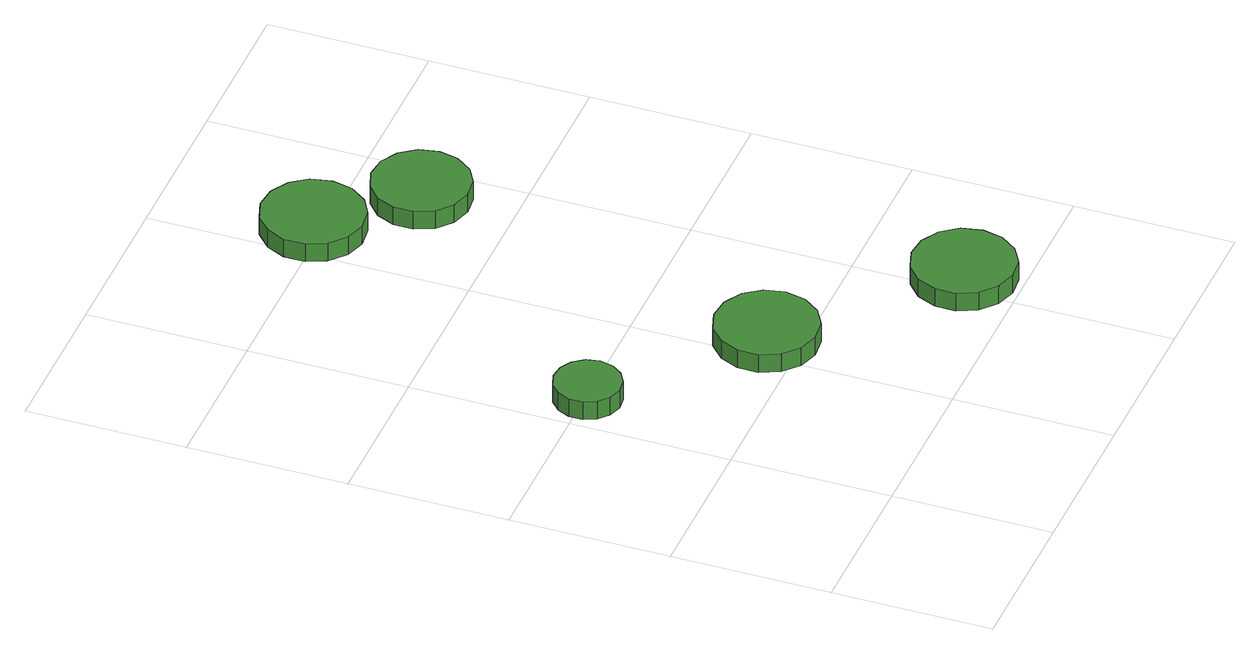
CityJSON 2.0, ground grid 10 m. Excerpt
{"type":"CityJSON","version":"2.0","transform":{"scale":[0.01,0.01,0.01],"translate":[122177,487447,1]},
"CityObjects":{
"tree1":{"type":"SolitaryVegetationObject","attributes":{"function":"something"},"geometry":[{"type":"MultiSurface","lod":"1","boundaries":[[[0,1,2,3,4,5,6,7,8,9,10,11,12,13,14]],[[15,16,17,18,19,20,21,22,23,24,25,26,27,28,29]],[[0,29,28,1]],[[1,28,27,2]],[[2,27,26,3]],[[3,26,25,4]],[[4,25,24,5]],[[5,24,23,6]],[[6,23,22,7]],[[7,22,21,8]],[[8,21,20,9]],[[9,20,19,10]],[[10,19,18,11]],[[11,18,17,12]],[[12,17,16,13]],[[13,16,15,14]],[[14,15,29,0]]]}]},
"tree2":{"type":"SolitaryVegetationObject","attributes":{"function":"something"},"geometry":[{"type":"MultiSurface","lod":"1","boundaries":[[[30,31,32,33,34,35,36,37,38,39,40,41,42,43,44]],[[45,46,47,48,49,50,51,52,53,54,55,56,57,58,59]],[[30,59,58,31]],[[31,58,57,32]],[[32,57,56,33]],[[33,56,55,34]],[[34,55,54,35]],[[35,54,53,36]],[[36,53,52,37]],[[37,52,51,38]],[[38,51,50,39]],[[39,50,49,40]],[[40,49,48,41]],[[41,48,47,42]],[[42,47,46,43]],[[43,46,45,44]],[[44,45,59,30]]]}]},
"tree3":{"type":"SolitaryVegetationObject","attributes":{"function":"something"},"geometry":[{"type":"MultiSurface","lod":"1","boundaries":[[[60,61,62,63,64,65,66,67,68,69,70,71,72,73,74]],[[75,76,77,78,79,80,81,82,83,84,85,86,87,88,89]],[[60,89,88,61]],[[61,88,87,62]],[[62,87,86,63]],[[63,86,85,64]],[[64,85,84,65]],[[65,84,83,66]],[[66,83,82,67]],[[67,82,81,68]],[[68,81,80,69]],[[69,80,79,70]],[[70,79,78,71]],[[71,78,77,72]],[[72,77,76,73]],[[73,76,75,74]],[[74,75,89,60]]]}]},
"tree4":{"type":"SolitaryVegetationObject","attributes":{"function":"something"},"geometry":[{"type":"MultiSurface","lod":"1","boundaries":[[[90,91,92,93,94,95,96,97,98,99,100,101,102,103,104]],[[105,106,107,108,109,110,111,112,113,114,115,116,117,118,119]],[[90,119,118,91]],[[91,118,117,92]],[[92,117,116,93]],[[93,116,115,94]],[[94,115,114,95]],[[95,114,113,96]],[[96,113,112,97]],[[97,112,111,98]],[[98,111,110,99]],[[99,110,109,100]],[[100,109,108,101]],[[101,108,107,102]],[[102,107,106,103]],[[103,106,105,104]],[[104,105,119,90]]]}]},
"tree5":{"type":"SolitaryVegetationObject","attributes":{"function":"something"},"geometry":[{"type":"MultiSurface","lod":"1","boundaries":[[[120,121,122,123,124,125,126,127,128,129,130,131,132,133,134]],[[135,136,137,138,139,140,141,142,143,144,145,146,147,148,149]],[[120,149,148,121]],[[121,148,147,122]],[[122,147,146,123]],[[123,146,145,124]],[[124,145,144,125]],[[125,144,143,126]],[[126,143,142,127]],[[127,142,141,128]],[[128,141,140,129]],[[129,140,139,130]],[[130,139,138,131]],[[131,138,137,132]],[[132,137,136,133]],[[133,136,135,134]],[[134,135,149,120]]]}]}
},
"vertices":[
[475,1987,137],[457,2071,137],[406,2140,137],[332,2183,137],[247,2192,137],[166,2166,137],[102,2108,137],[67,2030,137],[67,1944,137],[102,1866,137],[166,1809,137],[247,1782,137],[332,1791,137],[406,1834,137],[457,1903,137],[457,1903,10],[406,1834,10],[332,1791,10],[247,1782,10],[166,1809,10],[102,1866,10],[67,1944,10],[67,2030,10],[102,2108,10],[166,2166,10],[247,2192,10],[332,2183,10],[406,2140,10],[457,2071,10],[475,1987,10],
[1480,1214,137],[1452,1343,137],[1375,1449,137],[1261,1515,137],[1129,1529,137],[1004,1488,137],[906,1400,137],[852,1280,137],[852,1148,137],[906,1027,137],[1004,939,137],[1129,898,137],[1261,912,137],[1375,978,137],[1452,1084,137],[1452,1084,10],[1375,978,10],[1261,912,10],[1129,898,10],[1004,939,10],[906,1027,10],[852,1148,10],[852,1280,10],[906,1400,10],[1004,1488,10],[1129,1529,10],[1261,1515,10],[1375,1449,10],[1452,1343,10],[1480,1214,10],
[2441,350,138],[2414,480,138],[2336,586,138],[2222,652,138],[2091,666,138],[1965,625,138],[1867,537,138],[1813,416,138],[1813,284,138],[1867,164,138],[1965,75,138],[2091,35,138],[2222,48,138],[2336,114,138],[2414,221,138],[2414,221,11],[2336,114,11],[2222,48,11],[2091,35,11],[1965,75,11],[1867,164,11],[1813,284,11],[1813,416,11],[1867,537,11],[1965,625,11],[2091,666,11],[2222,652,11],[2336,586,11],[2414,480,11],[2441,350,11],
[1546,4050,148],[1519,4180,148],[1441,4286,148],[1327,4352,148],[1196,4366,148],[1070,4325,148],[972,4237,148],[918,4116,148],[918,3984,148],[972,3864,148],[1070,3775,148],[1196,3735,148],[1327,3748,148],[1441,3814,148],[1519,3921,148],[1519,3921,21],[1441,3814,21],[1327,3748,21],[1196,3735,21],[1070,3775,21],[972,3864,21],[918,3984,21],[918,4116,21],[972,4237,21],[1070,4325,21],[1196,4366,21],[1327,4352,21],[1441,4286,21],[1519,4180,21],[1546,4050,21],
[2032,3569,148],[2006,3691,148],[1932,3793,148],[1823,3856,148],[1698,3869,148],[1579,3830,148],[1485,3746,148],[1434,3631,148],[1434,3506,148],[1485,3391,148],[1579,3307,148],[1698,3268,148],[1823,3281,148],[1932,3344,148],[2006,3446,148],[2006,3446,21],[1932,3344,21],[1823,3281,21],[1698,3268,21],[1579,3307,21],[1485,3391,21],[1434,3506,21],[1434,3631,21],[1485,3746,21],[1579,3830,21],[1698,3869,21],[1823,3856,21],[1932,3793,21],[2006,3691,21],[2032,3569,21]
]}
